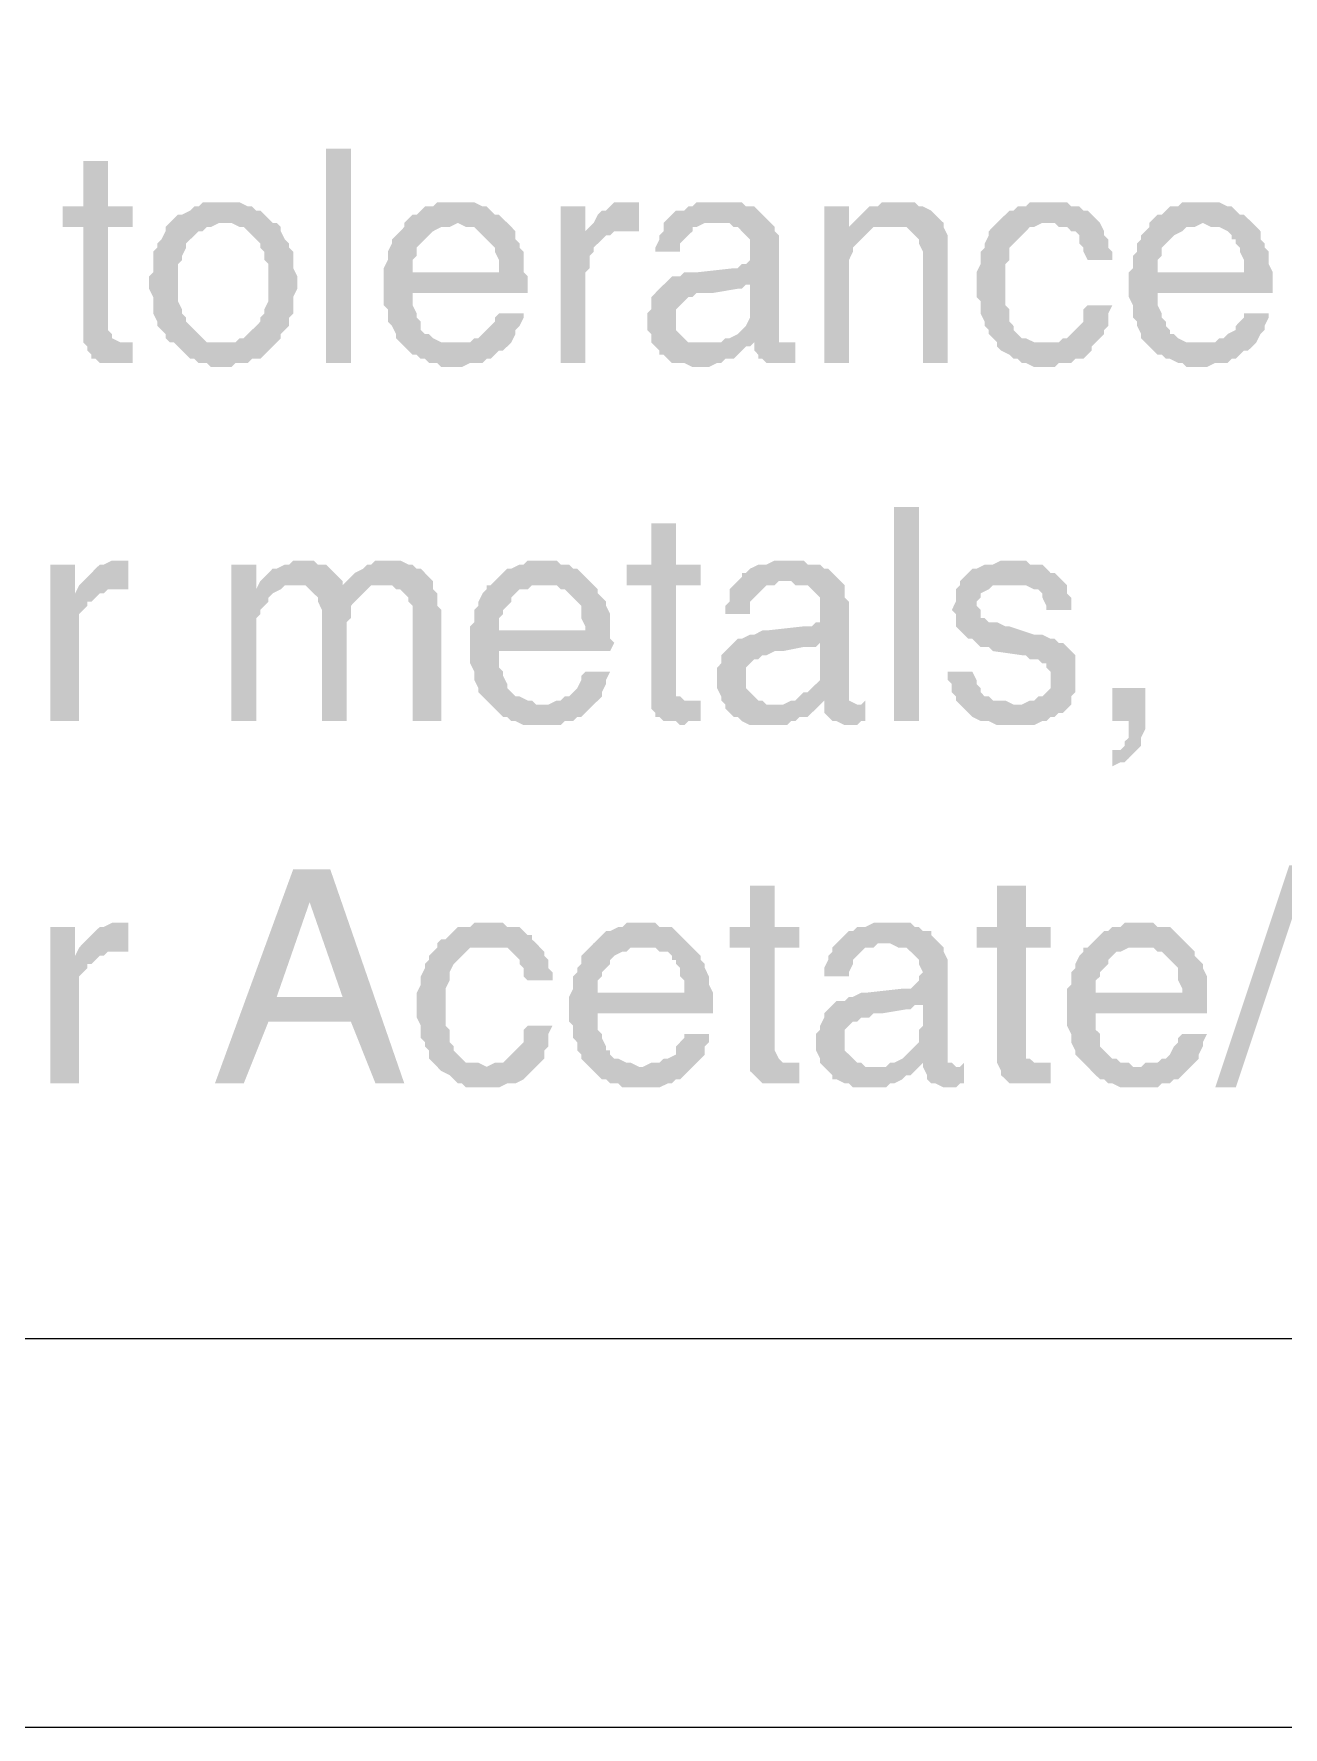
# Model space of a CAD drawing. Header units: millimetres. Extents: x 7018 to 13530, y 4187 to 5692.
# Drawn here: x 10160.53 to 10174.23, y 4951.87 to 4970.44 of the extents above; entities that cross this region are included whole.
import ezdxf

# ---------------------------------------------------------------- set-up
doc = ezdxf.new("R2010")
doc.units = ezdxf.units.MM

msp = doc.modelspace()

# ---------------------------------------------------------------- hatches: boundary and pattern name
at = {"transparency": 33554559}
for points in [[(10161.341, 4969.04), (10161.07, 4969.04), (10161.07, 4968.543), (10160.844, 4968.543), (10160.844, 4968.318), (10161.07, 4968.318), (10161.07, 4967.054), (10161.115, 4967.009), (10161.115, 4966.964), (10161.16, 4966.918), (10161.16, 4966.873), (10161.205, 4966.873), (10161.251, 4966.828), (10161.612, 4966.828), (10161.612, 4967.054), (10161.476, 4967.054), (10161.386, 4967.099), (10161.386, 4967.144), (10161.341, 4967.189), (10161.341, 4968.318), (10161.612, 4968.318), (10161.612, 4968.543), (10161.341, 4968.543)], [(10163.733, 4966.828), (10163.733, 4969.175), (10164.004, 4969.175), (10164.004, 4966.828)], [(10162.604, 4968.588), (10162.379, 4968.588), (10162.334, 4968.543), (10162.289, 4968.543), (10162.243, 4968.498), (10162.153, 4968.453), (10162.108, 4968.453), (10162.063, 4968.408), (10162.018, 4968.363), (10162.018, 4968.363), (10161.973, 4968.318), (10161.973, 4968.272), (10161.927, 4968.182), (10161.882, 4968.137), (10161.882, 4968.092), (10161.837, 4968.047), (10161.837, 4967.821), (10161.792, 4967.776), (10161.792, 4967.686), (10161.792, 4967.641), (10161.837, 4967.55), (10161.837, 4967.37), (10161.882, 4967.28), (10161.882, 4967.234), (10161.927, 4967.189), (10161.973, 4967.144), (10161.973, 4967.099), (10162.018, 4967.054), (10162.604, 4967.054), (10162.424, 4967.054), (10162.379, 4967.099), (10162.334, 4967.144), (10162.289, 4967.189), (10162.243, 4967.234), (10162.198, 4967.28), (10162.198, 4967.325), (10162.153, 4967.37), (10162.153, 4967.415), (10162.108, 4967.505), (10162.108, 4967.911), (10162.153, 4967.956), (10162.153, 4968.002), (10162.198, 4968.092), (10162.198, 4968.137), (10162.243, 4968.182), (10162.289, 4968.227), (10162.334, 4968.272), (10162.379, 4968.272), (10162.424, 4968.318), (10162.469, 4968.318), (10162.559, 4968.363), (10163.146, 4968.363), (10163.101, 4968.408), (10163.056, 4968.453), (10163.011, 4968.498), (10162.966, 4968.498), (10162.92, 4968.543), (10162.875, 4968.543), (10162.785, 4968.588), (10162.695, 4968.588)], [(10165.177, 4968.588), (10164.951, 4968.588), (10164.906, 4968.543), (10164.816, 4968.543), (10164.771, 4968.498), (10164.726, 4968.453), (10164.681, 4968.453), (10164.635, 4968.408), (10164.59, 4968.363), (10165.177, 4968.363), (10165.267, 4968.318), (10165.358, 4968.318), (10165.403, 4968.272), (10165.448, 4968.227), (10165.493, 4968.182), (10165.493, 4968.182), (10165.538, 4968.137), (10165.583, 4968.092), (10165.583, 4968.047), (10165.628, 4967.956), (10165.628, 4967.821), (10164.365, 4967.821), (10164.365, 4967.46), (10164.41, 4967.415), (10164.41, 4967.28), (10164.455, 4967.234), (10164.5, 4967.144), (10164.5, 4967.099), (10164.545, 4967.054), (10164.59, 4967.009), (10164.59, 4967.009), (10164.635, 4966.964), (10164.681, 4966.918), (10164.726, 4966.918), (10164.771, 4966.873), (10164.816, 4966.873), (10164.861, 4966.828), (10164.951, 4966.828), (10164.996, 4966.783), (10165.222, 4966.783), (10165.312, 4966.828), (10165.448, 4966.828), (10165.493, 4966.873), (10165.538, 4966.873), (10165.583, 4966.918), (10165.628, 4966.964), (10165.673, 4966.964), (10165.719, 4967.009), (10165.177, 4967.054), (10164.996, 4967.054), (10164.906, 4967.099), (10164.861, 4967.144), (10164.816, 4967.144), (10164.771, 4967.189), (10164.771, 4967.28), (10164.726, 4967.325), (10164.726, 4967.37), (10164.681, 4967.46), (10164.681, 4967.595), (10165.944, 4967.595), (10165.944, 4967.776), (10165.899, 4967.821), (10165.899, 4968.047), (10165.854, 4968.092), (10165.854, 4968.137), (10165.809, 4968.182), (10165.809, 4968.272), (10165.764, 4968.318), (10165.719, 4968.363), (10165.673, 4968.408), (10165.628, 4968.453), (10165.583, 4968.453), (10165.538, 4968.498), (10165.493, 4968.543), (10165.448, 4968.543), (10165.358, 4968.588), (10165.267, 4968.588)], [(10166.576, 4968.543), (10166.305, 4968.543), (10166.305, 4966.828), (10166.576, 4966.828), (10166.576, 4967.821), (10166.621, 4967.866), (10166.621, 4968.002), (10166.666, 4968.047), (10166.666, 4968.092), (10166.712, 4968.137), (10166.757, 4968.182), (10166.802, 4968.227), (10166.847, 4968.227), (10166.576, 4968.272)], [(10167.073, 4968.588), (10166.892, 4968.588), (10166.847, 4968.543), (10166.802, 4968.498), (10166.757, 4968.498), (10166.712, 4968.453), (10166.666, 4968.363), (10166.666, 4968.363), (10166.621, 4968.318), (10167.073, 4968.272), (10167.163, 4968.272), (10167.163, 4968.588), (10167.118, 4968.588)], [(10168.065, 4968.588), (10167.795, 4968.588), (10167.75, 4968.543), (10167.704, 4968.543), (10167.659, 4968.498), (10167.569, 4968.498), (10167.524, 4968.453), (10167.524, 4968.453), (10167.479, 4968.408), (10167.434, 4968.363), (10167.434, 4968.272), (10167.388, 4968.227), (10167.388, 4968.182), (10167.343, 4968.092), (10167.343, 4968.047), (10167.614, 4968.047), (10167.614, 4968.137), (10167.659, 4968.182), (10167.704, 4968.227), (10167.75, 4968.272), (10167.75, 4968.318), (10167.795, 4968.318), (10167.885, 4968.363), (10168.607, 4968.363), (10168.562, 4968.408), (10168.517, 4968.453), (10168.472, 4968.498), (10168.427, 4968.543), (10168.336, 4968.543), (10168.291, 4968.588), (10168.111, 4968.588)], [(10169.465, 4968.543), (10169.194, 4968.543), (10169.194, 4966.828), (10169.465, 4966.828), (10169.465, 4967.776), (10169.465, 4967.956), (10169.51, 4968.047), (10169.51, 4968.092), (10169.555, 4968.137), (10169.6, 4968.182), (10169.6, 4968.182), (10169.645, 4968.227), (10169.69, 4968.272), (10169.465, 4968.318)], [(10169.961, 4968.588), (10169.826, 4968.588), (10169.78, 4968.543), (10169.69, 4968.543), (10169.645, 4968.498), (10169.6, 4968.453), (10169.555, 4968.408), (10169.51, 4968.363), (10169.465, 4968.318), (10169.69, 4968.272), (10169.735, 4968.318), (10169.916, 4968.318), (10170.503, 4968.363), (10170.457, 4968.408), (10170.412, 4968.453), (10170.412, 4968.453), (10170.367, 4968.498), (10170.277, 4968.543), (10170.232, 4968.543), (10170.187, 4968.588), (10170.051, 4968.588)], [(10171.631, 4968.588), (10171.45, 4968.588), (10171.405, 4968.543), (10171.315, 4968.543), (10171.27, 4968.498), (10171.225, 4968.498), (10171.18, 4968.453), (10171.134, 4968.408), (10171.089, 4968.363), (10171.721, 4968.363), (10171.766, 4968.318), (10171.857, 4968.318), (10171.902, 4968.272), (10171.947, 4968.272), (10171.992, 4968.227), (10171.992, 4968.137), (10172.037, 4968.092), (10172.037, 4968.047), (10172.082, 4967.956), (10172.353, 4967.956), (10172.353, 4968.047), (10172.308, 4968.092), (10172.308, 4968.182), (10172.263, 4968.227), (10172.263, 4968.272), (10172.218, 4968.363), (10172.172, 4968.408), (10172.127, 4968.453), (10172.127, 4968.453), (10172.082, 4968.498), (10172.037, 4968.498), (10171.992, 4968.543), (10171.902, 4968.543), (10171.857, 4968.588), (10171.721, 4968.588)], [(10173.346, 4968.588), (10173.12, 4968.588), (10173.075, 4968.543), (10172.985, 4968.543), (10172.94, 4968.498), (10172.895, 4968.453), (10172.849, 4968.453), (10172.804, 4968.408), (10172.759, 4968.363), (10173.346, 4968.363), (10173.436, 4968.318), (10173.526, 4968.318), (10173.617, 4968.272), (10173.662, 4968.227), (10173.662, 4968.182), (10173.707, 4968.182), (10173.707, 4968.137), (10173.752, 4968.092), (10173.752, 4968.047), (10173.797, 4967.956), (10173.797, 4967.821), (10172.534, 4967.821), (10172.534, 4967.55), (10172.579, 4967.46), (10172.579, 4967.325), (10172.624, 4967.28), (10172.624, 4967.234), (10172.669, 4967.144), (10172.669, 4967.099), (10172.714, 4967.054), (10172.759, 4967.009), (10172.759, 4967.009), (10172.804, 4966.964), (10172.849, 4966.918), (10172.895, 4966.918), (10172.94, 4966.873), (10172.985, 4966.873), (10173.075, 4966.828), (10173.12, 4966.828), (10173.165, 4966.783), (10173.391, 4966.783), (10173.481, 4966.828), (10173.617, 4966.828), (10173.662, 4966.873), (10173.707, 4966.873), (10173.752, 4966.918), (10173.797, 4966.964), (10173.842, 4966.964), (10173.888, 4967.009), (10173.346, 4967.054), (10173.165, 4967.054), (10173.075, 4967.099), (10173.03, 4967.144), (10172.985, 4967.144), (10172.985, 4967.189), (10172.94, 4967.234), (10172.94, 4967.28), (10172.895, 4967.325), (10172.895, 4967.37), (10172.849, 4967.46), (10172.849, 4967.595), (10174.113, 4967.595), (10174.113, 4967.821), (10174.068, 4967.911), (10174.068, 4968.047), (10174.023, 4968.092), (10174.023, 4968.137), (10173.978, 4968.182), (10173.978, 4968.272), (10173.933, 4968.318), (10173.888, 4968.363), (10173.842, 4968.408), (10173.797, 4968.453), (10173.752, 4968.453), (10173.707, 4968.498), (10173.662, 4968.543), (10173.617, 4968.543), (10173.526, 4968.588), (10173.436, 4968.588)], [(10163.146, 4968.363), (10162.604, 4968.363), (10162.695, 4968.363), (10162.785, 4968.318), (10162.83, 4968.318), (10162.875, 4968.272), (10162.92, 4968.227), (10162.966, 4968.182), (10163.011, 4968.137), (10163.011, 4968.092), (10163.056, 4968.047), (10163.056, 4967.956), (10163.101, 4967.911), (10163.101, 4967.505), (10163.056, 4967.415), (10163.056, 4967.37), (10163.011, 4967.325), (10163.011, 4967.28), (10162.966, 4967.234), (10162.92, 4967.189), (10162.875, 4967.144), (10162.83, 4967.099), (10162.785, 4967.099), (10162.74, 4967.054), (10162.063, 4967.054), (10162.108, 4967.009), (10162.153, 4966.964), (10162.198, 4966.918), (10162.243, 4966.873), (10162.289, 4966.873), (10162.334, 4966.828), (10162.424, 4966.828), (10162.469, 4966.783), (10162.695, 4966.783), (10162.74, 4966.828), (10162.875, 4966.828), (10162.92, 4966.873), (10163.011, 4966.873), (10163.056, 4966.918), (10163.101, 4966.964), (10163.146, 4967.009), (10163.191, 4967.054), (10163.191, 4967.054), (10163.236, 4967.099), (10163.236, 4967.144), (10163.281, 4967.189), (10163.327, 4967.234), (10163.327, 4967.325), (10163.372, 4967.37), (10163.372, 4967.55), (10163.417, 4967.641), (10163.417, 4967.686), (10163.417, 4967.776), (10163.372, 4967.866), (10163.372, 4968.047), (10163.327, 4968.092), (10163.327, 4968.137), (10163.281, 4968.182), (10163.236, 4968.272), (10163.236, 4968.318), (10163.191, 4968.363)], [(10164.59, 4968.363), (10164.59, 4968.318), (10164.545, 4968.272), (10164.5, 4968.227), (10164.455, 4968.182), (10164.455, 4968.137), (10164.41, 4968.047), (10164.41, 4967.956), (10164.365, 4967.866), (10164.365, 4967.821), (10164.681, 4967.821), (10164.681, 4967.956), (10164.726, 4968.002), (10164.726, 4968.092), (10164.771, 4968.137), (10164.816, 4968.182), (10164.816, 4968.182), (10164.861, 4968.227), (10164.906, 4968.272), (10164.996, 4968.318), (10165.087, 4968.318), (10165.177, 4968.363)], [(10166.621, 4968.318), (10166.576, 4968.272), (10166.847, 4968.227), (10166.892, 4968.272), (10167.073, 4968.272)], [(10168.607, 4968.363), (10168.02, 4968.363), (10168.156, 4968.363), (10168.201, 4968.318), (10168.246, 4968.318), (10168.291, 4968.272), (10168.336, 4968.227), (10168.381, 4968.182), (10168.381, 4967.956), (10168.336, 4967.911), (10168.291, 4967.911), (10168.246, 4967.866), (10168.201, 4967.866), (10167.795, 4967.821), (10167.659, 4967.821), (10167.614, 4967.776), (10167.524, 4967.776), (10167.479, 4967.731), (10168.381, 4967.686), (10168.381, 4967.415), (10168.381, 4967.325), (10168.336, 4967.234), (10168.291, 4967.189), (10168.246, 4967.144), (10168.246, 4967.144), (10168.156, 4967.099), (10168.111, 4967.099), (10168.065, 4967.054), (10167.885, 4967.054), (10167.343, 4967.009), (10167.388, 4966.964), (10167.388, 4966.918), (10167.434, 4966.918), (10167.479, 4966.873), (10167.524, 4966.828), (10167.659, 4966.828), (10167.75, 4966.783), (10167.93, 4966.783), (10168.02, 4966.828), (10168.065, 4966.828), (10168.111, 4966.873), (10168.201, 4966.873), (10168.246, 4966.918), (10168.291, 4966.964), (10168.336, 4967.009), (10168.381, 4967.009), (10168.427, 4967.054), (10168.697, 4967.054), (10168.697, 4968.227), (10168.652, 4968.272), (10168.652, 4968.318)], [(10170.503, 4968.363), (10169.916, 4968.318), (10170.096, 4968.318), (10170.142, 4968.272), (10170.187, 4968.227), (10170.187, 4968.227), (10170.232, 4968.182), (10170.232, 4968.137), (10170.277, 4968.047), (10170.277, 4966.828), (10170.548, 4966.828), (10170.548, 4968.227), (10170.503, 4968.318)], [(10171.089, 4968.363), (10171.044, 4968.318), (10170.999, 4968.272), (10170.999, 4968.227), (10170.954, 4968.137), (10170.954, 4968.092), (10170.909, 4968.047), (10170.909, 4967.911), (10170.864, 4967.821), (10170.864, 4967.55), (10170.909, 4967.505), (10170.909, 4967.37), (10170.954, 4967.28), (10170.954, 4967.234), (10170.999, 4967.189), (10170.999, 4967.144), (10171.044, 4967.099), (10171.089, 4967.054), (10171.631, 4967.054), (10171.496, 4967.054), (10171.405, 4967.099), (10171.36, 4967.099), (10171.315, 4967.144), (10171.27, 4967.189), (10171.27, 4967.234), (10171.225, 4967.28), (10171.225, 4967.415), (10171.18, 4967.46), (10171.18, 4967.911), (10171.225, 4967.956), (10171.225, 4968.092), (10171.27, 4968.137), (10171.315, 4968.182), (10171.315, 4968.182), (10171.36, 4968.227), (10171.405, 4968.272), (10171.45, 4968.318), (10171.496, 4968.318), (10171.586, 4968.363), (10171.631, 4968.363)], [(10172.759, 4968.363), (10172.759, 4968.318), (10172.714, 4968.272), (10172.669, 4968.227), (10172.669, 4968.182), (10172.624, 4968.137), (10172.624, 4968.047), (10172.579, 4968.002), (10172.579, 4967.866), (10172.534, 4967.821), (10172.849, 4967.821), (10172.849, 4967.956), (10172.895, 4968.002), (10172.895, 4968.092), (10172.94, 4968.137), (10172.985, 4968.182), (10172.985, 4968.182), (10173.03, 4968.227), (10173.12, 4968.272), (10173.165, 4968.318), (10173.256, 4968.318), (10173.346, 4968.363)], [(10167.479, 4967.731), (10167.434, 4967.686), (10167.388, 4967.641), (10167.388, 4967.641), (10167.343, 4967.595), (10167.298, 4967.55), (10167.298, 4967.415), (10167.253, 4967.37), (10167.253, 4967.28), (10167.253, 4967.189), (10167.298, 4967.144), (10167.298, 4967.054), (10167.343, 4967.009), (10167.885, 4967.054), (10167.704, 4967.054), (10167.659, 4967.099), (10167.614, 4967.144), (10167.569, 4967.189), (10167.569, 4967.415), (10167.614, 4967.46), (10167.659, 4967.505), (10167.704, 4967.55), (10167.75, 4967.55), (10167.795, 4967.595), (10167.975, 4967.595), (10168.246, 4967.641), (10168.291, 4967.641), (10168.336, 4967.686), (10168.381, 4967.686)], [(10165.899, 4967.37), (10165.628, 4967.37), (10165.583, 4967.325), (10165.583, 4967.28), (10165.538, 4967.234), (10165.493, 4967.189), (10165.448, 4967.144), (10165.403, 4967.099), (10165.358, 4967.099), (10165.312, 4967.054), (10165.177, 4967.054), (10165.719, 4967.009), (10165.764, 4967.054), (10165.809, 4967.144), (10165.809, 4967.189), (10165.854, 4967.234), (10165.899, 4967.325)], [(10172.353, 4967.46), (10172.082, 4967.46), (10172.037, 4967.415), (10172.037, 4967.28), (10171.992, 4967.234), (10171.947, 4967.189), (10171.902, 4967.144), (10171.857, 4967.099), (10171.811, 4967.099), (10171.766, 4967.054), (10171.089, 4967.054), (10171.089, 4967.009), (10171.134, 4966.964), (10171.225, 4966.918), (10171.27, 4966.873), (10171.315, 4966.873), (10171.36, 4966.828), (10171.405, 4966.828), (10171.496, 4966.783), (10171.721, 4966.783), (10171.766, 4966.828), (10171.902, 4966.828), (10171.947, 4966.873), (10172.037, 4966.873), (10172.082, 4966.918), (10172.127, 4966.964), (10172.127, 4967.009), (10172.172, 4967.054), (10172.218, 4967.099), (10172.263, 4967.144), (10172.263, 4967.189), (10172.308, 4967.234), (10172.308, 4967.37)], [(10174.068, 4967.37), (10173.797, 4967.37), (10173.797, 4967.325), (10173.752, 4967.28), (10173.707, 4967.234), (10173.707, 4967.189), (10173.617, 4967.144), (10173.572, 4967.099), (10173.526, 4967.099), (10173.481, 4967.054), (10173.346, 4967.054), (10173.888, 4967.009), (10173.933, 4967.054), (10173.978, 4967.144), (10174.023, 4967.189), (10174.023, 4967.234), (10174.068, 4967.325)], [(10168.878, 4967.054), (10168.788, 4967.054), (10168.427, 4967.009), (10168.427, 4966.964), (10168.472, 4966.918), (10168.472, 4966.873), (10168.517, 4966.873), (10168.562, 4966.828), (10168.878, 4966.828)], [(10168.697, 4967.054), (10168.427, 4967.054), (10168.427, 4967.009), (10168.788, 4967.054), (10168.788, 4967.054)], [(10169.961, 4962.902), (10169.961, 4965.249), (10170.232, 4965.249), (10170.232, 4962.902)], [(10167.569, 4965.068), (10167.298, 4965.068), (10167.298, 4964.617), (10167.027, 4964.617), (10167.027, 4964.391), (10167.298, 4964.391), (10167.298, 4963.037), (10167.343, 4962.992), (10167.343, 4962.947), (10167.388, 4962.947), (10167.434, 4962.902), (10167.569, 4962.902), (10167.614, 4962.857), (10167.659, 4962.857), (10167.704, 4962.902), (10167.84, 4962.902), (10167.84, 4963.127), (10167.659, 4963.127), (10167.614, 4963.172), (10167.569, 4963.172), (10167.569, 4964.391), (10167.84, 4964.391), (10167.84, 4964.617), (10167.569, 4964.617)], [(10160.98, 4964.617), (10160.709, 4964.617), (10160.709, 4962.902), (10161.025, 4962.902), (10161.025, 4964.075), (10161.07, 4964.12), (10161.115, 4964.165), (10161.115, 4964.211), (10161.16, 4964.211), (10161.205, 4964.256), (10161.251, 4964.301), (10160.98, 4964.301)], [(10161.476, 4964.662), (10161.386, 4964.662), (10161.296, 4964.617), (10161.251, 4964.617), (10161.205, 4964.572), (10161.16, 4964.526), (10161.115, 4964.481), (10161.07, 4964.436), (10161.07, 4964.436), (10161.025, 4964.391), (10161.476, 4964.346), (10161.566, 4964.346), (10161.566, 4964.662), (10161.521, 4964.662)], [(10162.966, 4964.617), (10162.695, 4964.617), (10162.695, 4962.902), (10162.966, 4962.902), (10162.966, 4964.03), (10163.011, 4964.075), (10163.011, 4964.12), (10163.056, 4964.165), (10163.101, 4964.211), (10163.101, 4964.256), (10163.146, 4964.301), (10163.236, 4964.346), (10162.966, 4964.346)], [(10163.462, 4964.662), (10163.372, 4964.662), (10163.327, 4964.617), (10163.281, 4964.617), (10163.191, 4964.572), (10163.146, 4964.572), (10163.101, 4964.526), (10163.056, 4964.481), (10163.011, 4964.436), (10162.966, 4964.346), (10163.236, 4964.346), (10163.281, 4964.391), (10163.417, 4964.391), (10163.913, 4964.436), (10163.868, 4964.481), (10163.823, 4964.526), (10163.823, 4964.526), (10163.778, 4964.572), (10163.733, 4964.617), (10163.643, 4964.617), (10163.597, 4964.662), (10163.552, 4964.662)], [(10164.41, 4964.662), (10164.274, 4964.662), (10164.229, 4964.617), (10164.184, 4964.617), (10164.139, 4964.572), (10164.049, 4964.526), (10164.004, 4964.481), (10163.958, 4964.436), (10163.913, 4964.391), (10163.507, 4964.391), (10163.552, 4964.346), (10163.597, 4964.301), (10163.597, 4964.301), (10163.643, 4964.256), (10163.643, 4964.211), (10163.688, 4964.12), (10163.688, 4962.902), (10163.958, 4962.902), (10163.958, 4963.985), (10164.004, 4964.03), (10164.004, 4964.165), (10164.049, 4964.211), (10164.094, 4964.256), (10164.094, 4964.256), (10164.139, 4964.301), (10164.184, 4964.346), (10164.229, 4964.391), (10164.365, 4964.391), (10164.906, 4964.436), (10164.861, 4964.481), (10164.816, 4964.526), (10164.816, 4964.526), (10164.771, 4964.572), (10164.726, 4964.572), (10164.681, 4964.617), (10164.635, 4964.617), (10164.545, 4964.662), (10164.5, 4964.662)], [(10166.125, 4964.662), (10165.944, 4964.662), (10165.899, 4964.617), (10165.854, 4964.617), (10165.764, 4964.572), (10165.719, 4964.572), (10165.673, 4964.526), (10165.628, 4964.481), (10165.583, 4964.436), (10165.538, 4964.391), (10166.26, 4964.391), (10166.305, 4964.346), (10166.35, 4964.346), (10166.396, 4964.301), (10166.441, 4964.256), (10166.441, 4964.256), (10166.486, 4964.211), (10166.531, 4964.165), (10166.531, 4964.03), (10166.576, 4963.94), (10166.576, 4963.895), (10165.628, 4963.895), (10165.312, 4963.849), (10165.312, 4963.534), (10165.358, 4963.443), (10165.358, 4963.353), (10165.403, 4963.263), (10165.403, 4963.218), (10165.448, 4963.172), (10165.493, 4963.127), (10165.538, 4963.082), (10165.538, 4963.082), (10165.583, 4963.037), (10165.628, 4962.992), (10165.673, 4962.947), (10165.719, 4962.947), (10165.764, 4962.902), (10165.809, 4962.902), (10165.899, 4962.857), (10166.305, 4962.857), (10166.35, 4962.902), (10166.441, 4962.902), (10166.486, 4962.947), (10166.531, 4962.947), (10166.576, 4962.992), (10166.621, 4963.037), (10166.666, 4963.082), (10166.035, 4963.082), (10165.989, 4963.127), (10165.944, 4963.127), (10165.854, 4963.172), (10165.809, 4963.172), (10165.764, 4963.218), (10165.719, 4963.263), (10165.719, 4963.308), (10165.673, 4963.398), (10165.673, 4963.443), (10165.628, 4963.488), (10165.628, 4963.669), (10166.847, 4963.669), (10166.892, 4963.759), (10166.847, 4963.804), (10166.847, 4964.075), (10166.802, 4964.165), (10166.802, 4964.211), (10166.757, 4964.256), (10166.712, 4964.301), (10166.712, 4964.346), (10166.666, 4964.391), (10166.621, 4964.436), (10166.576, 4964.481), (10166.531, 4964.526), (10166.486, 4964.572), (10166.441, 4964.572), (10166.396, 4964.617), (10166.305, 4964.617), (10166.26, 4964.662), (10166.17, 4964.662)], [(10168.833, 4964.662), (10168.652, 4964.662), (10168.562, 4964.617), (10168.472, 4964.617), (10168.381, 4964.572), (10168.336, 4964.526), (10168.291, 4964.526), (10168.291, 4964.481), (10168.246, 4964.436), (10168.201, 4964.391), (10168.156, 4964.346), (10168.156, 4964.211), (10168.111, 4964.165), (10168.111, 4964.075), (10168.381, 4964.075), (10168.381, 4964.211), (10168.427, 4964.256), (10168.472, 4964.301), (10168.517, 4964.346), (10168.517, 4964.346), (10168.562, 4964.391), (10168.652, 4964.391), (10168.697, 4964.436), (10169.374, 4964.436), (10169.329, 4964.481), (10169.284, 4964.526), (10169.239, 4964.572), (10169.194, 4964.572), (10169.149, 4964.617), (10169.013, 4964.617), (10168.968, 4964.662), (10168.878, 4964.662)], [(10171.27, 4964.662), (10171.134, 4964.662), (10171.044, 4964.617), (10170.954, 4964.617), (10170.864, 4964.572), (10170.819, 4964.572), (10170.773, 4964.526), (10170.728, 4964.481), (10170.683, 4964.436), (10170.683, 4964.391), (10170.638, 4964.346), (10170.638, 4964.211), (10170.593, 4964.12), (10170.638, 4964.075), (10170.638, 4963.94), (10170.683, 4963.895), (10170.728, 4963.849), (10170.773, 4963.804), (10170.819, 4963.804), (10170.864, 4963.759), (10170.909, 4963.714), (10170.999, 4963.714), (10171.044, 4963.669), (10171.36, 4963.624), (10171.405, 4963.624), (10171.45, 4963.579), (10171.541, 4963.579), (10171.586, 4963.534), (10171.631, 4963.534), (10171.631, 4963.488), (10171.676, 4963.443), (10171.676, 4963.263), (10171.631, 4963.218), (10171.586, 4963.172), (10171.541, 4963.172), (10171.496, 4963.127), (10171.45, 4963.127), (10171.36, 4963.082), (10170.683, 4963.082), (10170.728, 4963.037), (10170.773, 4962.992), (10170.773, 4962.992), (10170.819, 4962.947), (10170.909, 4962.902), (10170.999, 4962.902), (10171.089, 4962.857), (10171.496, 4962.857), (10171.586, 4962.902), (10171.631, 4962.902), (10171.676, 4962.947), (10171.721, 4962.947), (10171.766, 4962.992), (10171.811, 4962.992), (10171.857, 4963.037), (10171.902, 4963.082), (10171.902, 4963.172), (10171.947, 4963.218), (10171.947, 4963.398), (10171.947, 4963.624), (10171.902, 4963.669), (10171.857, 4963.714), (10171.857, 4963.714), (10171.811, 4963.759), (10171.766, 4963.759), (10171.721, 4963.804), (10171.676, 4963.804), (10171.586, 4963.849), (10171.496, 4963.849), (10171.225, 4963.94), (10171.18, 4963.94), (10171.089, 4963.985), (10170.999, 4963.985), (10170.954, 4964.03), (10170.909, 4964.03), (10170.909, 4964.12), (10170.864, 4964.165), (10170.864, 4964.211), (10170.909, 4964.256), (10170.909, 4964.301), (10170.999, 4964.346), (10170.999, 4964.346), (10171.044, 4964.391), (10171.27, 4964.391), (10171.811, 4964.436), (10171.766, 4964.481), (10171.721, 4964.526), (10171.676, 4964.526), (10171.631, 4964.572), (10171.586, 4964.617), (10171.45, 4964.617), (10171.405, 4964.662), (10171.315, 4964.662)], [(10161.025, 4964.391), (10160.98, 4964.301), (10161.296, 4964.301), (10161.341, 4964.346), (10161.476, 4964.346)], [(10164.906, 4964.436), (10164.365, 4964.391), (10164.455, 4964.391), (10164.5, 4964.346), (10164.545, 4964.346), (10164.59, 4964.301), (10164.635, 4964.256), (10164.635, 4964.211), (10164.681, 4964.165), (10164.681, 4962.902), (10164.996, 4962.902), (10164.996, 4964.12), (10164.951, 4964.165), (10164.951, 4964.301), (10164.906, 4964.346)], [(10165.538, 4964.391), (10165.493, 4964.391), (10165.493, 4964.346), (10165.448, 4964.301), (10165.403, 4964.211), (10165.403, 4964.165), (10165.358, 4964.12), (10165.358, 4963.985), (10165.312, 4963.94), (10165.312, 4963.849), (10165.628, 4963.895), (10165.628, 4964.03), (10165.673, 4964.075), (10165.673, 4964.12), (10165.719, 4964.165), (10165.764, 4964.211), (10165.764, 4964.256), (10165.809, 4964.301), (10165.854, 4964.346), (10165.944, 4964.346), (10165.989, 4964.391), (10166.125, 4964.391)], [(10169.374, 4964.436), (10168.788, 4964.436), (10168.833, 4964.436), (10168.878, 4964.391), (10169.013, 4964.391), (10169.058, 4964.346), (10169.104, 4964.301), (10169.149, 4964.256), (10169.149, 4964.12), (10169.149, 4963.985), (10169.104, 4963.985), (10169.058, 4963.94), (10168.968, 4963.94), (10168.562, 4963.895), (10168.517, 4963.895), (10168.427, 4963.849), (10168.381, 4963.849), (10168.291, 4963.804), (10168.246, 4963.804), (10169.149, 4963.759), (10169.149, 4963.488), (10169.149, 4963.353), (10169.104, 4963.308), (10169.058, 4963.263), (10169.013, 4963.218), (10168.968, 4963.218), (10168.923, 4963.172), (10168.878, 4963.127), (10168.833, 4963.127), (10168.742, 4963.082), (10168.111, 4963.082), (10168.111, 4963.037), (10168.156, 4962.992), (10168.201, 4962.947), (10168.246, 4962.947), (10168.291, 4962.902), (10168.381, 4962.857), (10168.788, 4962.857), (10168.833, 4962.902), (10168.878, 4962.902), (10168.923, 4962.947), (10169.013, 4962.947), (10169.058, 4962.992), (10169.104, 4963.037), (10169.149, 4963.082), (10169.194, 4963.127), (10169.465, 4963.127), (10169.465, 4964.211), (10169.419, 4964.256), (10169.419, 4964.391)], [(10171.811, 4964.436), (10171.27, 4964.391), (10171.405, 4964.391), (10171.496, 4964.346), (10171.541, 4964.346), (10171.586, 4964.301), (10171.586, 4964.256), (10171.631, 4964.165), (10171.631, 4964.12), (10171.902, 4964.12), (10171.902, 4964.256), (10171.857, 4964.301), (10171.857, 4964.391)], [(10168.246, 4963.804), (10168.201, 4963.759), (10168.156, 4963.714), (10168.156, 4963.714), (10168.111, 4963.669), (10168.065, 4963.624), (10168.065, 4963.534), (10168.02, 4963.488), (10168.02, 4963.263), (10168.065, 4963.172), (10168.065, 4963.127), (10168.111, 4963.082), (10168.607, 4963.082), (10168.562, 4963.082), (10168.517, 4963.127), (10168.472, 4963.127), (10168.427, 4963.172), (10168.381, 4963.218), (10168.336, 4963.263), (10168.336, 4963.398), (10168.336, 4963.488), (10168.381, 4963.534), (10168.427, 4963.579), (10168.472, 4963.579), (10168.517, 4963.624), (10168.562, 4963.624), (10168.652, 4963.669), (10168.742, 4963.669), (10168.968, 4963.714), (10169.104, 4963.714), (10169.149, 4963.759)], [(10166.847, 4963.443), (10166.576, 4963.443), (10166.531, 4963.398), (10166.531, 4963.353), (10166.486, 4963.263), (10166.441, 4963.218), (10166.396, 4963.172), (10166.35, 4963.172), (10166.305, 4963.127), (10166.26, 4963.127), (10166.17, 4963.082), (10166.125, 4963.082), (10166.666, 4963.082), (10166.712, 4963.127), (10166.757, 4963.172), (10166.757, 4963.218), (10166.802, 4963.308), (10166.802, 4963.353)], [(10170.819, 4963.443), (10170.548, 4963.443), (10170.548, 4963.353), (10170.593, 4963.308), (10170.593, 4963.218), (10170.638, 4963.172), (10170.638, 4963.127), (10170.683, 4963.082), (10171.27, 4963.082), (10171.18, 4963.127), (10171.044, 4963.127), (10170.999, 4963.172), (10170.954, 4963.172), (10170.909, 4963.218), (10170.909, 4963.263), (10170.864, 4963.308), (10170.864, 4963.353)], [(10172.714, 4963.263), (10172.353, 4963.263), (10172.353, 4962.902), (10172.534, 4962.902), (10172.534, 4962.721), (10172.488, 4962.676), (10172.488, 4962.631), (10172.443, 4962.586), (10172.353, 4962.586), (10172.353, 4962.405), (10172.353, 4962.405), (10172.443, 4962.45), (10172.488, 4962.45), (10172.534, 4962.495), (10172.579, 4962.541), (10172.624, 4962.586), (10172.669, 4962.631), (10172.669, 4962.721), (10172.714, 4962.811), (10172.714, 4962.947)], [(10169.645, 4963.127), (10169.6, 4963.082), (10169.194, 4963.082), (10169.194, 4962.992), (10169.239, 4962.947), (10169.239, 4962.947), (10169.284, 4962.902), (10169.329, 4962.902), (10169.419, 4962.857), (10169.555, 4962.857), (10169.6, 4962.902), (10169.645, 4962.902)], [(10169.465, 4963.127), (10169.194, 4963.127), (10169.194, 4963.082), (10169.555, 4963.082)], [(10163.778, 4961.277), (10163.372, 4961.277), (10162.514, 4958.93), (10162.83, 4958.93), (10163.101, 4959.607), (10164.004, 4959.607), (10163.191, 4959.878), (10163.552, 4960.916)], [(10163.778, 4961.277), (10163.552, 4960.916), (10163.913, 4959.878), (10163.191, 4959.878), (10164.004, 4959.607), (10164.274, 4958.93), (10164.59, 4958.93)], [(10174.519, 4961.322), (10173.707, 4958.885), (10173.481, 4958.885), (10174.294, 4961.322)], [(10168.652, 4961.096), (10168.381, 4961.096), (10168.381, 4960.645), (10168.156, 4960.645), (10168.156, 4960.419), (10168.381, 4960.419), (10168.381, 4959.065), (10168.427, 4959.02), (10168.472, 4958.975), (10168.472, 4958.975), (10168.517, 4958.93), (10168.923, 4958.93), (10168.923, 4959.156), (10168.742, 4959.156), (10168.697, 4959.201), (10168.697, 4959.201), (10168.652, 4959.291), (10168.652, 4960.419), (10168.923, 4960.419), (10168.923, 4960.645), (10168.652, 4960.645)], [(10171.405, 4961.096), (10171.089, 4961.096), (10171.089, 4960.645), (10170.864, 4960.645), (10170.864, 4960.419), (10171.089, 4960.419), (10171.089, 4959.156), (10171.134, 4959.065), (10171.134, 4959.02), (10171.18, 4958.975), (10171.18, 4958.975), (10171.225, 4958.93), (10171.676, 4958.93), (10171.676, 4959.156), (10171.496, 4959.156), (10171.45, 4959.201), (10171.405, 4959.201), (10171.405, 4960.419), (10171.676, 4960.419), (10171.676, 4960.645), (10171.405, 4960.645)], [(10160.98, 4960.645), (10160.709, 4960.645), (10160.709, 4958.93), (10161.025, 4958.93), (10161.025, 4960.103), (10161.07, 4960.149), (10161.115, 4960.194), (10161.115, 4960.239), (10161.16, 4960.239), (10161.205, 4960.284), (10161.251, 4960.329), (10160.98, 4960.329)], [(10161.476, 4960.69), (10161.386, 4960.69), (10161.296, 4960.645), (10161.251, 4960.645), (10161.205, 4960.6), (10161.16, 4960.555), (10161.115, 4960.51), (10161.07, 4960.465), (10161.07, 4960.465), (10161.025, 4960.419), (10161.476, 4960.374), (10161.566, 4960.374), (10161.566, 4960.69), (10161.521, 4960.69)], [(10165.493, 4960.69), (10165.358, 4960.69), (10165.312, 4960.645), (10165.177, 4960.645), (10165.132, 4960.6), (10165.087, 4960.555), (10165.042, 4960.51), (10164.996, 4960.51), (10164.951, 4960.465), (10164.951, 4960.419), (10165.719, 4960.419), (10165.764, 4960.374), (10165.809, 4960.329), (10165.854, 4960.284), (10165.854, 4960.239), (10165.899, 4960.194), (10165.899, 4960.103), (10165.944, 4960.058), (10166.215, 4960.058), (10166.215, 4960.149), (10166.17, 4960.194), (10166.17, 4960.284), (10166.125, 4960.329), (10166.125, 4960.374), (10166.08, 4960.419), (10166.035, 4960.465), (10165.989, 4960.51), (10165.989, 4960.555), (10165.944, 4960.555), (10165.899, 4960.6), (10165.854, 4960.645), (10165.719, 4960.645), (10165.673, 4960.69), (10165.583, 4960.69)], [(10167.208, 4960.69), (10167.027, 4960.69), (10166.982, 4960.645), (10166.937, 4960.645), (10166.847, 4960.6), (10166.802, 4960.6), (10166.757, 4960.555), (10166.712, 4960.51), (10166.666, 4960.465), (10166.621, 4960.419), (10167.343, 4960.419), (10167.388, 4960.374), (10167.479, 4960.374), (10167.524, 4960.329), (10167.524, 4960.284), (10167.569, 4960.284), (10167.569, 4960.239), (10167.614, 4960.194), (10167.614, 4960.103), (10167.659, 4960.058), (10167.659, 4959.923), (10166.712, 4959.923), (10166.396, 4959.878), (10166.396, 4959.607), (10166.441, 4959.562), (10166.441, 4959.427), (10166.486, 4959.381), (10166.486, 4959.291), (10166.531, 4959.246), (10166.531, 4959.201), (10166.576, 4959.156), (10166.621, 4959.111), (10166.621, 4959.111), (10166.666, 4959.065), (10166.712, 4959.02), (10166.757, 4958.975), (10166.802, 4958.975), (10166.847, 4958.93), (10166.937, 4958.93), (10166.982, 4958.885), (10167.388, 4958.885), (10167.479, 4958.93), (10167.524, 4958.93), (10167.569, 4958.975), (10167.614, 4958.975), (10167.659, 4959.02), (10167.704, 4959.065), (10167.75, 4959.111), (10167.163, 4959.111), (10167.073, 4959.156), (10167.027, 4959.156), (10166.937, 4959.201), (10166.892, 4959.201), (10166.847, 4959.246), (10166.847, 4959.291), (10166.802, 4959.291), (10166.802, 4959.336), (10166.757, 4959.427), (10166.757, 4959.472), (10166.712, 4959.517), (10166.712, 4959.697), (10167.975, 4959.697), (10167.975, 4959.923), (10167.93, 4960.013), (10167.93, 4960.103), (10167.885, 4960.194), (10167.885, 4960.239), (10167.84, 4960.284), (10167.84, 4960.329), (10167.795, 4960.374), (10167.75, 4960.419), (10167.704, 4960.465), (10167.659, 4960.51), (10167.614, 4960.555), (10167.569, 4960.6), (10167.524, 4960.645), (10167.388, 4960.645), (10167.343, 4960.69), (10167.298, 4960.69)], [(10169.916, 4960.69), (10169.735, 4960.69), (10169.645, 4960.645), (10169.555, 4960.645), (10169.51, 4960.6), (10169.465, 4960.6), (10169.419, 4960.555), (10169.374, 4960.51), (10169.329, 4960.465), (10169.284, 4960.419), (10169.284, 4960.374), (10169.239, 4960.329), (10169.239, 4960.284), (10169.194, 4960.194), (10169.194, 4960.103), (10169.465, 4960.103), (10169.465, 4960.149), (10169.51, 4960.239), (10169.51, 4960.284), (10169.555, 4960.329), (10169.6, 4960.374), (10169.6, 4960.374), (10169.645, 4960.419), (10169.735, 4960.419), (10169.78, 4960.465), (10170.457, 4960.465), (10170.412, 4960.51), (10170.367, 4960.555), (10170.367, 4960.6), (10170.277, 4960.6), (10170.232, 4960.645), (10170.187, 4960.645), (10170.142, 4960.69), (10170.006, 4960.69)], [(10172.669, 4960.69), (10172.488, 4960.69), (10172.443, 4960.645), (10172.353, 4960.645), (10172.308, 4960.6), (10172.263, 4960.6), (10172.218, 4960.555), (10172.172, 4960.51), (10172.127, 4960.465), (10172.082, 4960.419), (10172.804, 4960.419), (10172.849, 4960.374), (10172.895, 4960.374), (10172.94, 4960.329), (10172.985, 4960.284), (10172.985, 4960.284), (10173.03, 4960.239), (10173.075, 4960.194), (10173.075, 4960.058), (10173.12, 4959.968), (10173.12, 4959.923), (10172.172, 4959.923), (10171.857, 4959.878), (10171.857, 4959.562), (10171.902, 4959.472), (10171.902, 4959.381), (10171.947, 4959.291), (10171.947, 4959.246), (10171.992, 4959.201), (10172.037, 4959.156), (10172.082, 4959.111), (10172.082, 4959.111), (10172.127, 4959.065), (10172.172, 4959.02), (10172.218, 4958.975), (10172.263, 4958.975), (10172.308, 4958.93), (10172.353, 4958.93), (10172.443, 4958.885), (10172.849, 4958.885), (10172.895, 4958.93), (10172.985, 4958.93), (10173.03, 4958.975), (10173.075, 4958.975), (10173.12, 4959.02), (10173.165, 4959.065), (10173.211, 4959.111), (10172.579, 4959.111), (10172.534, 4959.156), (10172.443, 4959.156), (10172.398, 4959.201), (10172.353, 4959.201), (10172.308, 4959.246), (10172.263, 4959.291), (10172.263, 4959.291), (10172.218, 4959.336), (10172.218, 4959.472), (10172.172, 4959.517), (10172.172, 4959.697), (10173.391, 4959.697), (10173.391, 4960.103), (10173.346, 4960.194), (10173.346, 4960.239), (10173.301, 4960.284), (10173.256, 4960.329), (10173.256, 4960.374), (10173.211, 4960.419), (10173.165, 4960.465), (10173.12, 4960.51), (10173.075, 4960.555), (10173.03, 4960.6), (10172.985, 4960.645), (10172.849, 4960.645), (10172.804, 4960.69), (10172.714, 4960.69)], [(10170.457, 4960.465), (10169.871, 4960.465), (10169.916, 4960.465), (10170.006, 4960.419), (10170.096, 4960.419), (10170.142, 4960.374), (10170.187, 4960.329), (10170.232, 4960.284), (10170.232, 4960.239), (10170.277, 4960.149), (10170.277, 4960.149), (10170.232, 4960.103), (10170.232, 4960.058), (10170.187, 4960.013), (10170.142, 4959.968), (10170.051, 4959.968), (10169.645, 4959.923), (10169.6, 4959.923), (10169.51, 4959.878), (10169.465, 4959.878), (10169.419, 4959.833), (10169.329, 4959.833), (10170.277, 4959.788), (10170.277, 4959.562), (10170.232, 4959.517), (10170.232, 4959.381), (10170.187, 4959.336), (10170.142, 4959.291), (10170.096, 4959.246), (10170.096, 4959.246), (10170.051, 4959.201), (10169.961, 4959.156), (10169.916, 4959.156), (10169.871, 4959.111), (10169.194, 4959.111), (10169.239, 4959.065), (10169.284, 4959.02), (10169.284, 4958.975), (10169.329, 4958.975), (10169.419, 4958.93), (10169.465, 4958.93), (10169.51, 4958.885), (10169.871, 4958.885), (10169.916, 4958.93), (10169.961, 4958.93), (10170.051, 4958.975), (10170.096, 4959.02), (10170.142, 4959.02), (10170.187, 4959.065), (10170.232, 4959.111), (10170.277, 4959.156), (10170.593, 4959.156), (10170.548, 4959.156), (10170.548, 4960.284), (10170.503, 4960.374), (10170.503, 4960.419)], [(10161.025, 4960.419), (10160.98, 4960.329), (10161.296, 4960.329), (10161.341, 4960.374), (10161.476, 4960.374)], [(10164.951, 4960.419), (10164.906, 4960.374), (10164.861, 4960.329), (10164.861, 4960.284), (10164.816, 4960.239), (10164.816, 4960.194), (10164.771, 4960.103), (10164.771, 4960.013), (10164.726, 4959.923), (10164.726, 4959.652), (10164.771, 4959.562), (10164.771, 4959.427), (10164.816, 4959.381), (10164.816, 4959.336), (10164.861, 4959.291), (10164.861, 4959.201), (10164.906, 4959.156), (10164.951, 4959.111), (10165.493, 4959.111), (10165.403, 4959.156), (10165.267, 4959.156), (10165.222, 4959.201), (10165.177, 4959.246), (10165.132, 4959.291), (10165.132, 4959.336), (10165.087, 4959.381), (10165.087, 4959.517), (10165.042, 4959.562), (10165.042, 4959.968), (10165.087, 4960.058), (10165.087, 4960.149), (10165.132, 4960.239), (10165.177, 4960.284), (10165.177, 4960.284), (10165.222, 4960.329), (10165.267, 4960.374), (10165.312, 4960.419), (10165.493, 4960.419)], [(10166.621, 4960.419), (10166.621, 4960.419), (10166.576, 4960.374), (10166.531, 4960.329), (10166.531, 4960.239), (10166.486, 4960.194), (10166.486, 4960.149), (10166.441, 4960.103), (10166.441, 4959.968), (10166.396, 4959.878), (10166.712, 4959.923), (10166.712, 4960.058), (10166.757, 4960.103), (10166.757, 4960.149), (10166.802, 4960.194), (10166.847, 4960.239), (10166.847, 4960.284), (10166.892, 4960.329), (10166.982, 4960.374), (10167.027, 4960.374), (10167.073, 4960.419), (10167.208, 4960.419)], [(10172.082, 4960.419), (10172.037, 4960.419), (10172.037, 4960.374), (10171.992, 4960.329), (10171.947, 4960.239), (10171.947, 4960.194), (10171.902, 4960.149), (10171.902, 4960.013), (10171.857, 4959.968), (10171.857, 4959.878), (10172.172, 4959.923), (10172.172, 4960.058), (10172.218, 4960.103), (10172.218, 4960.149), (10172.263, 4960.194), (10172.308, 4960.239), (10172.308, 4960.284), (10172.353, 4960.329), (10172.398, 4960.374), (10172.443, 4960.374), (10172.534, 4960.419), (10172.669, 4960.419)], [(10169.329, 4959.833), (10169.284, 4959.788), (10169.239, 4959.742), (10169.239, 4959.742), (10169.194, 4959.697), (10169.194, 4959.652), (10169.149, 4959.562), (10169.149, 4959.517), (10169.104, 4959.472), (10169.104, 4959.291), (10169.149, 4959.201), (10169.149, 4959.156), (10169.194, 4959.111), (10169.735, 4959.111), (10169.645, 4959.111), (10169.6, 4959.156), (10169.555, 4959.156), (10169.51, 4959.201), (10169.465, 4959.246), (10169.419, 4959.291), (10169.419, 4959.427), (10169.419, 4959.517), (10169.465, 4959.562), (10169.51, 4959.607), (10169.555, 4959.607), (10169.6, 4959.652), (10169.69, 4959.652), (10169.735, 4959.697), (10169.826, 4959.697), (10170.096, 4959.742), (10170.142, 4959.742), (10170.187, 4959.788), (10170.277, 4959.788)], [(10166.215, 4959.562), (10165.944, 4959.562), (10165.899, 4959.517), (10165.899, 4959.381), (10165.854, 4959.336), (10165.809, 4959.291), (10165.764, 4959.246), (10165.719, 4959.201), (10165.673, 4959.156), (10165.583, 4959.156), (10165.493, 4959.111), (10164.951, 4959.111), (10164.996, 4959.065), (10165.087, 4959.02), (10165.132, 4958.975), (10165.177, 4958.93), (10165.222, 4958.93), (10165.267, 4958.885), (10165.628, 4958.885), (10165.719, 4958.93), (10165.809, 4958.93), (10165.899, 4958.975), (10165.944, 4959.02), (10165.989, 4959.065), (10165.989, 4959.065), (10166.035, 4959.111), (10166.08, 4959.156), (10166.125, 4959.201), (10166.125, 4959.291), (10166.17, 4959.336), (10166.17, 4959.472)], [(10167.93, 4959.472), (10167.659, 4959.472), (10167.659, 4959.427), (10167.614, 4959.381), (10167.569, 4959.336), (10167.569, 4959.246), (10167.479, 4959.201), (10167.434, 4959.201), (10167.388, 4959.156), (10167.298, 4959.156), (10167.208, 4959.111), (10167.75, 4959.111), (10167.795, 4959.156), (10167.84, 4959.201), (10167.885, 4959.246), (10167.885, 4959.336), (10167.93, 4959.381)], [(10173.391, 4959.472), (10173.12, 4959.472), (10173.075, 4959.427), (10173.075, 4959.381), (10173.03, 4959.336), (10172.985, 4959.246), (10172.94, 4959.201), (10172.895, 4959.201), (10172.849, 4959.156), (10172.714, 4959.156), (10172.669, 4959.111), (10173.211, 4959.111), (10173.256, 4959.156), (10173.301, 4959.201), (10173.301, 4959.246), (10173.346, 4959.336), (10173.346, 4959.381)], [(10170.728, 4959.156), (10170.683, 4959.111), (10170.277, 4959.111), (10170.322, 4959.02), (10170.322, 4958.975), (10170.322, 4958.975), (10170.367, 4958.93), (10170.412, 4958.93), (10170.503, 4958.885), (10170.638, 4958.885), (10170.683, 4958.93), (10170.728, 4958.93)], [(10170.593, 4959.156), (10170.277, 4959.156), (10170.277, 4959.111), (10170.638, 4959.111)]]:
    msp.add_hatch(color=256, dxfattribs=at).paths.add_polyline_path(points)

# ---------------------------------------------------------------- linework, layer by layer
msp.add_line((9833.076, 4956.132), (10242.332, 4956.132))
msp.add_lwpolyline([(10246.37, 4951.873), (10246.37, 5248.873), (9826.37, 5248.873), (9826.37, 4951.873)], close=True)
msp.add_solid([(10163.913, 4964.436), (10163.417, 4964.391), (10163.913, 4964.391)], dxfattribs=at)

doc.saveas('drawing.dxf')
